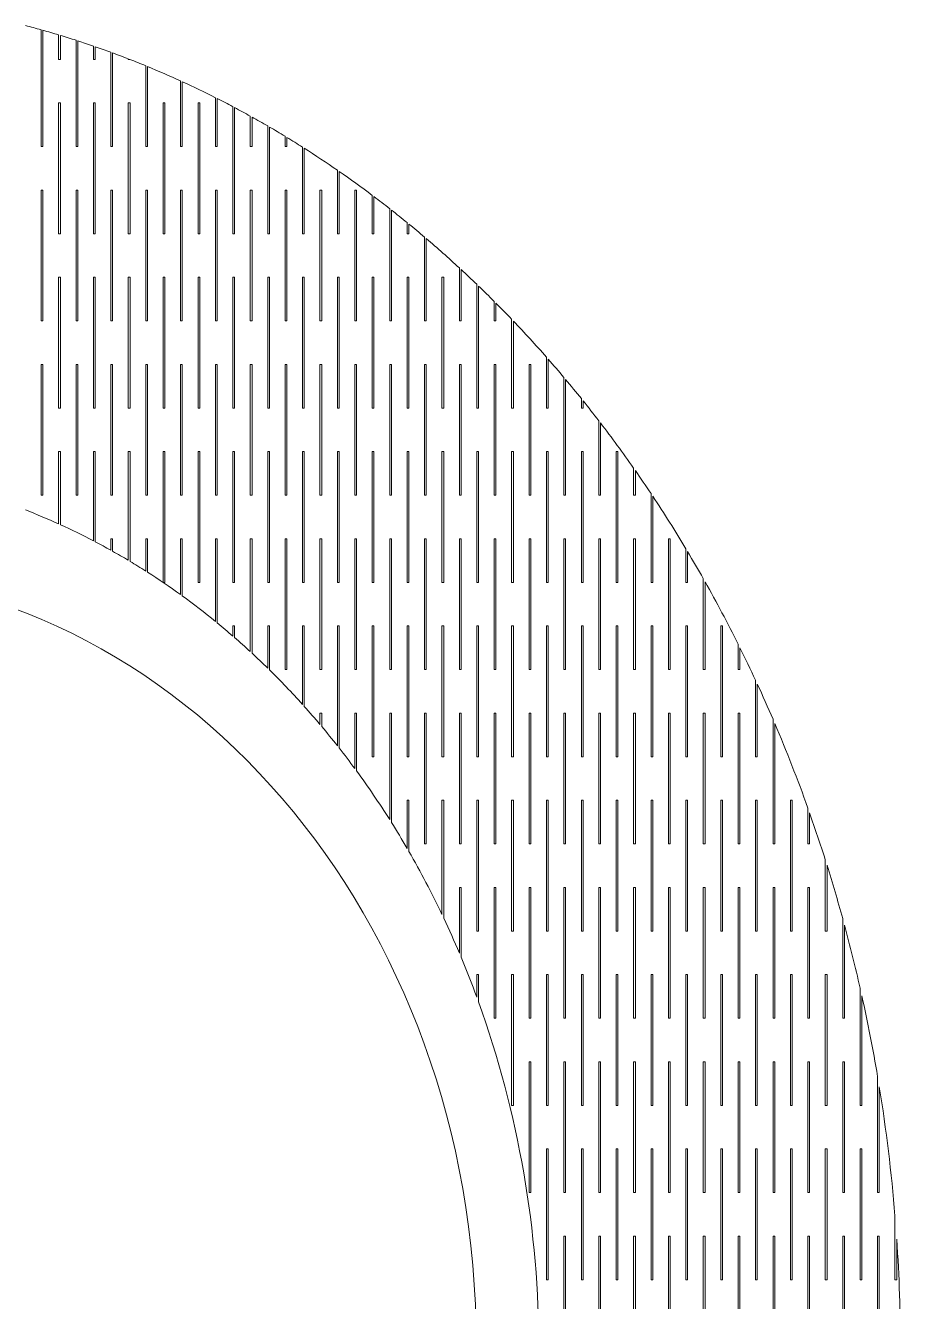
# Model space of a CAD drawing. Header units: millimetres. Extents: x 13 to 655, y 20 to 1205.
# Drawn here: x 454.5 to 655.3, y 905.3 to 1198 of the extents above; entities that cross this region are included whole.
import ezdxf

# ---------------------------------------------------------------- set-up
doc = ezdxf.new("R2010")
doc.units = ezdxf.units.MM
doc.header["$MEASUREMENT"] = 0
doc.layers.get('0').update_dxf_attribs({"lineweight": 0})

msp = doc.modelspace()

# ---------------------------------------------------------------- linework, layer by layer
at = {"color": 5, "lineweight": 0, "true_color": 0x0000ff}
for p, q in [((458.07, 1197.05), (458.07, 1170.25)), ((458.47, 1170.25), (458.47, 1196.94)), ((462.07, 1195.88), (462.07, 1190.25)), ((462.47, 1190.25), (462.47, 1195.76)), ((466.07, 1194.64), (466.07, 1170.25)), ((466.47, 1170.25), (466.47, 1194.51)), ((470.07, 1193.3), (470.07, 1190.25)), ((470.47, 1190.25), (470.47, 1193.16)), ((474.07, 1191.88), (474.07, 1170.25)), ((474.47, 1170.25), (474.47, 1191.74)), ((462.47, 1190.25), (462.07, 1190.25)), ((470.47, 1190.25), (470.07, 1190.25)), ((478.07, 1190.37), (478.07, 1190.25)), ((478.39, 1190.25), (478.07, 1190.25)), ((482.07, 1188.78), (482.07, 1170.25)), ((482.47, 1170.25), (482.47, 1188.61)), ((490.07, 1185.31), (490.07, 1170.25)), ((490.47, 1170.25), (490.47, 1185.13)), ((462.07, 1180.25), (462.47, 1180.25)), ((462.07, 1180.25), (462.07, 1150.25)), ((462.47, 1150.25), (462.47, 1180.25)), ((470.07, 1180.25), (470.47, 1180.25)), ((470.07, 1180.25), (470.07, 1150.25)), ((470.47, 1150.25), (470.47, 1180.25)), ((478.07, 1180.25), (478.47, 1180.25)), ((478.07, 1180.25), (478.07, 1150.25)), ((478.47, 1150.25), (478.47, 1180.25)), ((486.07, 1180.25), (486.47, 1180.25)), ((486.07, 1180.25), (486.07, 1150.25)), ((486.47, 1150.25), (486.47, 1180.25)), ((494.07, 1180.25), (494.47, 1180.25)), ((494.07, 1180.25), (494.07, 1150.25)), ((494.47, 1150.25), (494.47, 1180.25)), ((498.07, 1181.47), (498.07, 1170.25)), ((498.47, 1170.25), (498.47, 1181.27)), ((502.07, 1179.4), (502.07, 1150.25)), ((502.47, 1150.25), (502.47, 1179.19)), ((506.07, 1177.24), (506.07, 1170.25)), ((506.47, 1170.25), (506.47, 1177.01)), ((510.07, 1174.97), (510.07, 1150.25)), ((510.47, 1150.25), (510.47, 1174.74)), ((514.07, 1172.6), (514.07, 1170.25)), ((514.47, 1170.25), (514.47, 1172.35)), ((458.47, 1170.25), (458.07, 1170.25)), ((466.47, 1170.25), (466.07, 1170.25)), ((474.47, 1170.25), (474.07, 1170.25)), ((482.47, 1170.25), (482.07, 1170.25)), ((490.47, 1170.25), (490.07, 1170.25)), ((498.47, 1170.25), (498.07, 1170.25)), ((506.47, 1170.25), (506.07, 1170.25)), ((514.47, 1170.25), (514.07, 1170.25)), ((518.07, 1170.12), (518.07, 1150.25)), ((518.47, 1150.25), (518.47, 1169.86)), ((526.07, 1164.82), (526.07, 1150.25)), ((526.47, 1150.25), (526.47, 1164.55)), ((458.07, 1160.25), (458.07, 1130.25)), ((458.07, 1160.25), (458.47, 1160.25)), ((458.47, 1130.25), (458.47, 1160.25)), ((466.07, 1160.25), (466.07, 1130.25)), ((466.07, 1160.25), (466.47, 1160.25)), ((466.47, 1130.25), (466.47, 1160.25)), ((474.07, 1160.25), (474.07, 1130.25)), ((474.07, 1160.25), (474.47, 1160.25)), ((474.47, 1130.25), (474.47, 1160.25)), ((482.07, 1160.25), (482.07, 1130.25)), ((482.07, 1160.25), (482.47, 1160.25)), ((482.47, 1130.25), (482.47, 1160.25)), ((490.07, 1160.25), (490.07, 1130.25)), ((490.07, 1160.25), (490.47, 1160.25)), ((490.47, 1130.25), (490.47, 1160.25)), ((498.07, 1160.25), (498.07, 1130.25)), ((498.07, 1160.25), (498.47, 1160.25)), ((498.47, 1130.25), (498.47, 1160.25)), ((506.07, 1160.25), (506.07, 1130.25)), ((506.07, 1160.25), (506.47, 1160.25)), ((506.47, 1130.25), (506.47, 1160.25)), ((514.07, 1160.25), (514.07, 1130.25)), ((514.07, 1160.25), (514.47, 1160.25)), ((514.47, 1130.25), (514.47, 1160.25)), ((522.07, 1160.25), (522.07, 1130.25)), ((522.07, 1160.25), (522.47, 1160.25)), ((522.47, 1130.25), (522.47, 1160.25)), ((530.07, 1160.25), (530.47, 1160.25)), ((530.07, 1160.25), (530.07, 1130.25)), ((530.47, 1130.25), (530.47, 1160.25)), ((534.07, 1159.06), (534.07, 1150.25)), ((534.47, 1150.25), (534.47, 1158.76)), ((538.07, 1156), (538.07, 1130.25)), ((538.47, 1130.25), (538.47, 1155.68)), ((542.07, 1152.8), (542.07, 1150.25)), ((542.47, 1150.25), (542.47, 1152.48)), ((462.47, 1150.25), (462.07, 1150.25)), ((470.47, 1150.25), (470.07, 1150.25)), ((478.47, 1150.25), (478.07, 1150.25)), ((486.47, 1150.25), (486.07, 1150.25)), ((494.47, 1150.25), (494.07, 1150.25)), ((502.47, 1150.25), (502.07, 1150.25)), ((510.47, 1150.25), (510.07, 1150.25)), ((518.47, 1150.25), (518.07, 1150.25)), ((526.47, 1150.25), (526.07, 1150.25)), ((534.47, 1150.25), (534.07, 1150.25)), ((542.47, 1150.25), (542.07, 1150.25)), ((546.07, 1149.48), (546.07, 1130.25)), ((546.47, 1130.25), (546.47, 1149.14)), ((554.07, 1142.4), (554.07, 1130.25)), ((554.47, 1130.25), (554.47, 1142.03)), ((462.07, 1140.25), (462.07, 1110.25)), ((462.07, 1140.25), (462.47, 1140.25)), ((462.47, 1110.25), (462.47, 1140.25)), ((470.07, 1140.25), (470.07, 1110.25)), ((470.07, 1140.25), (470.47, 1140.25)), ((470.47, 1110.25), (470.47, 1140.25)), ((478.07, 1140.25), (478.07, 1110.25)), ((478.07, 1140.25), (478.47, 1140.25)), ((478.47, 1110.25), (478.47, 1140.25)), ((486.07, 1140.25), (486.07, 1110.25)), ((486.07, 1140.25), (486.47, 1140.25)), ((486.47, 1110.25), (486.47, 1140.25)), ((494.07, 1140.25), (494.07, 1110.25)), ((494.07, 1140.25), (494.47, 1140.25)), ((494.47, 1110.25), (494.47, 1140.25)), ((502.07, 1140.25), (502.07, 1110.25)), ((502.07, 1140.25), (502.47, 1140.25)), ((502.47, 1110.25), (502.47, 1140.25)), ((510.07, 1140.25), (510.07, 1110.25)), ((510.07, 1140.25), (510.47, 1140.25)), ((510.47, 1110.25), (510.47, 1140.25)), ((518.07, 1140.25), (518.07, 1110.25)), ((518.07, 1140.25), (518.47, 1140.25)), ((518.47, 1110.25), (518.47, 1140.25)), ((526.07, 1140.25), (526.07, 1110.25)), ((526.07, 1140.25), (526.47, 1140.25)), ((526.47, 1110.25), (526.47, 1140.25)), ((534.07, 1140.25), (534.47, 1140.25)), ((534.07, 1140.25), (534.07, 1110.25)), ((534.47, 1110.25), (534.47, 1140.25)), ((542.07, 1140.25), (542.47, 1140.25)), ((542.07, 1140.25), (542.07, 1110.25)), ((542.47, 1110.25), (542.47, 1140.25)), ((550.07, 1140.25), (550.47, 1140.25)), ((550.07, 1140.25), (550.07, 1110.25)), ((550.47, 1110.25), (550.47, 1140.25)), ((558.07, 1138.64), (558.07, 1110.25)), ((558.47, 1110.25), (558.47, 1138.25)), ((562.07, 1134.72), (562.07, 1130.25)), ((562.47, 1130.25), (562.47, 1134.31)), ((458.47, 1130.25), (458.07, 1130.25)), ((466.47, 1130.25), (466.07, 1130.25)), ((474.47, 1130.25), (474.07, 1130.25)), ((482.47, 1130.25), (482.07, 1130.25)), ((490.47, 1130.25), (490.07, 1130.25)), ((498.47, 1130.25), (498.07, 1130.25)), ((506.47, 1130.25), (506.07, 1130.25)), ((514.47, 1130.25), (514.07, 1130.25)), ((522.47, 1130.25), (522.07, 1130.25)), ((530.47, 1130.25), (530.07, 1130.25)), ((538.47, 1130.25), (538.07, 1130.25)), ((546.47, 1130.25), (546.07, 1130.25)), ((554.47, 1130.25), (554.07, 1130.25)), ((562.47, 1130.25), (562.07, 1130.25)), ((566.07, 1130.63), (566.07, 1110.25)), ((566.47, 1110.25), (566.47, 1130.21)), ((574.07, 1121.92), (574.07, 1110.25)), ((574.47, 1110.25), (574.47, 1121.46)), ((458.07, 1120.25), (458.47, 1120.25)), ((458.07, 1120.25), (458.07, 1090.25)), ((458.47, 1090.25), (458.47, 1120.25)), ((466.07, 1120.25), (466.47, 1120.25)), ((466.07, 1120.25), (466.07, 1090.25)), ((466.47, 1090.25), (466.47, 1120.25)), ((474.07, 1120.25), (474.47, 1120.25)), ((474.07, 1120.25), (474.07, 1090.25)), ((474.47, 1090.25), (474.47, 1120.25)), ((482.07, 1120.25), (482.47, 1120.25)), ((482.07, 1120.25), (482.07, 1090.25)), ((482.47, 1090.25), (482.47, 1120.25)), ((490.07, 1120.25), (490.07, 1090.25)), ((490.07, 1120.25), (490.47, 1120.25)), ((490.47, 1090.25), (490.47, 1120.25)), ((498.07, 1120.25), (498.07, 1090.25)), ((498.07, 1120.25), (498.47, 1120.25)), ((498.47, 1090.25), (498.47, 1120.25)), ((506.07, 1120.25), (506.07, 1090.25)), ((506.07, 1120.25), (506.47, 1120.25)), ((506.47, 1090.25), (506.47, 1120.25)), ((514.07, 1120.25), (514.07, 1090.25)), ((514.07, 1120.25), (514.47, 1120.25)), ((514.47, 1090.25), (514.47, 1120.25)), ((522.07, 1120.25), (522.07, 1090.25)), ((522.07, 1120.25), (522.47, 1120.25)), ((522.47, 1090.25), (522.47, 1120.25)), ((530.07, 1120.25), (530.07, 1090.25)), ((530.07, 1120.25), (530.47, 1120.25)), ((530.47, 1090.25), (530.47, 1120.25)), ((538.07, 1120.25), (538.07, 1090.25)), ((538.07, 1120.25), (538.47, 1120.25)), ((538.47, 1090.25), (538.47, 1120.25)), ((546.07, 1120.25), (546.07, 1090.25)), ((546.07, 1120.25), (546.47, 1120.25)), ((546.47, 1090.25), (546.47, 1120.25)), ((554.07, 1120.25), (554.07, 1090.25)), ((554.07, 1120.25), (554.47, 1120.25)), ((554.47, 1090.25), (554.47, 1120.25)), ((562.07, 1120.25), (562.07, 1090.25)), ((562.07, 1120.25), (562.47, 1120.25)), ((562.47, 1090.25), (562.47, 1120.25)), ((570.07, 1120.25), (570.07, 1090.25)), ((570.07, 1120.25), (570.47, 1120.25)), ((570.47, 1090.25), (570.47, 1120.25)), ((578.07, 1117.28), (578.07, 1090.25)), ((578.47, 1090.25), (578.47, 1116.8)), ((462.47, 1110.25), (462.07, 1110.25)), ((470.47, 1110.25), (470.07, 1110.25)), ((478.47, 1110.25), (478.07, 1110.25)), ((486.47, 1110.25), (486.07, 1110.25)), ((494.47, 1110.25), (494.07, 1110.25)), ((502.47, 1110.25), (502.07, 1110.25)), ((510.47, 1110.25), (510.07, 1110.25)), ((518.47, 1110.25), (518.07, 1110.25)), ((526.47, 1110.25), (526.07, 1110.25)), ((534.47, 1110.25), (534.07, 1110.25)), ((542.47, 1110.25), (542.07, 1110.25)), ((550.47, 1110.25), (550.07, 1110.25)), ((558.47, 1110.25), (558.07, 1110.25)), ((566.47, 1110.25), (566.07, 1110.25)), ((574.47, 1110.25), (574.07, 1110.25)), ((582.07, 1112.43), (582.07, 1110.25)), ((582.47, 1110.25), (582.07, 1110.25)), ((582.47, 1110.25), (582.47, 1111.93)), ((586.07, 1107.35), (586.07, 1090.25)), ((586.47, 1090.25), (586.47, 1106.83)), ((462.07, 1100.25), (462.47, 1100.25)), ((462.07, 1100.25), (462.07, 1083.67)), ((462.47, 1083.49), (462.47, 1100.25)), ((470.07, 1100.25), (470.47, 1100.25)), ((470.07, 1100.25), (470.07, 1079.79)), ((470.47, 1079.58), (470.47, 1100.25)), ((478.07, 1100.25), (478.47, 1100.25)), ((478.07, 1100.25), (478.07, 1075.32)), ((478.47, 1075.08), (478.47, 1100.25)), ((486.07, 1100.25), (486.47, 1100.25)), ((486.07, 1100.25), (486.07, 1070.25)), ((486.47, 1070.25), (486.47, 1100.25)), ((494.07, 1100.25), (494.07, 1070.25)), ((494.07, 1100.25), (494.47, 1100.25)), ((494.47, 1070.25), (494.47, 1100.25)), ((502.07, 1100.25), (502.07, 1070.25)), ((502.07, 1100.25), (502.47, 1100.25)), ((502.47, 1070.25), (502.47, 1100.25)), ((510.07, 1100.25), (510.07, 1070.25)), ((510.07, 1100.25), (510.47, 1100.25)), ((510.47, 1070.25), (510.47, 1100.25)), ((518.07, 1100.25), (518.07, 1070.25)), ((518.07, 1100.25), (518.47, 1100.25)), ((518.47, 1070.25), (518.47, 1100.25)), ((526.07, 1100.25), (526.07, 1070.25)), ((526.07, 1100.25), (526.47, 1100.25)), ((526.47, 1070.25), (526.47, 1100.25)), ((534.07, 1100.25), (534.07, 1070.25)), ((534.07, 1100.25), (534.47, 1100.25)), ((534.47, 1070.25), (534.47, 1100.25)), ((542.07, 1100.25), (542.07, 1070.25)), ((542.07, 1100.25), (542.47, 1100.25)), ((542.47, 1070.25), (542.47, 1100.25)), ((550.07, 1100.25), (550.07, 1070.25)), ((550.07, 1100.25), (550.47, 1100.25)), ((550.47, 1070.25), (550.47, 1100.25)), ((558.07, 1100.25), (558.07, 1070.25)), ((558.07, 1100.25), (558.47, 1100.25)), ((558.47, 1070.25), (558.47, 1100.25)), ((566.07, 1100.25), (566.07, 1070.25)), ((566.07, 1100.25), (566.47, 1100.25)), ((566.47, 1070.25), (566.47, 1100.25)), ((574.07, 1100.25), (574.07, 1070.25)), ((574.07, 1100.25), (574.47, 1100.25)), ((574.47, 1070.25), (574.47, 1100.25)), ((582.07, 1100.25), (582.47, 1100.25)), ((582.07, 1100.25), (582.07, 1070.25)), ((582.47, 1070.25), (582.47, 1100.25)), ((590.07, 1100.25), (590.47, 1100.25)), ((590.07, 1100.25), (590.07, 1070.25)), ((590.47, 1070.25), (590.47, 1100.25)), ((594.07, 1096.47), (594.07, 1090.25)), ((594.47, 1090.25), (594.47, 1095.9)), ((458.47, 1090.25), (458.07, 1090.25)), ((466.47, 1090.25), (466.07, 1090.25)), ((474.47, 1090.25), (474.07, 1090.25)), ((482.47, 1090.25), (482.07, 1090.25)), ((490.47, 1090.25), (490.07, 1090.25)), ((498.47, 1090.25), (498.07, 1090.25)), ((506.47, 1090.25), (506.07, 1090.25)), ((514.47, 1090.25), (514.07, 1090.25)), ((522.47, 1090.25), (522.07, 1090.25)), ((530.47, 1090.25), (530.07, 1090.25)), ((538.47, 1090.25), (538.07, 1090.25)), ((546.47, 1090.25), (546.07, 1090.25)), ((554.47, 1090.25), (554.07, 1090.25)), ((562.47, 1090.25), (562.07, 1090.25)), ((570.47, 1090.25), (570.07, 1090.25)), ((578.47, 1090.25), (578.07, 1090.25)), ((586.47, 1090.25), (586.07, 1090.25)), ((594.47, 1090.25), (594.07, 1090.25)), ((598.07, 1090.62), (598.07, 1070.25)), ((598.47, 1070.25), (598.47, 1090.02)), ((474.07, 1080.25), (474.47, 1080.25)), ((474.07, 1080.25), (474.07, 1077.63)), ((474.47, 1077.4), (474.47, 1080.25)), ((482.07, 1080.25), (482.47, 1080.25)), ((482.07, 1080.25), (482.07, 1072.86)), ((482.47, 1072.6), (482.47, 1080.25)), ((490.07, 1080.25), (490.47, 1080.25)), ((490.07, 1080.25), (490.07, 1067.44)), ((490.47, 1067.15), (490.47, 1080.25)), ((498.07, 1080.25), (498.47, 1080.25)), ((498.07, 1080.25), (498.07, 1061.3)), ((498.47, 1060.98), (498.47, 1080.25)), ((506.07, 1080.25), (506.47, 1080.25)), ((506.07, 1080.25), (506.07, 1054.38)), ((506.47, 1054.01), (506.47, 1080.25)), ((514.07, 1080.25), (514.47, 1080.25)), ((514.07, 1080.25), (514.07, 1050.25)), ((514.47, 1050.25), (514.47, 1080.25)), ((522.07, 1080.25), (522.47, 1080.25)), ((522.07, 1080.25), (522.07, 1050.25)), ((522.47, 1050.25), (522.47, 1080.25)), ((530.07, 1080.25), (530.47, 1080.25)), ((530.07, 1080.25), (530.07, 1050.25)), ((530.47, 1050.25), (530.47, 1080.25)), ((538.07, 1080.25), (538.47, 1080.25)), ((538.07, 1080.25), (538.07, 1050.25)), ((538.47, 1050.25), (538.47, 1080.25)), ((546.07, 1080.25), (546.47, 1080.25)), ((546.07, 1080.25), (546.07, 1050.25)), ((546.47, 1050.25), (546.47, 1080.25)), ((554.07, 1080.25), (554.47, 1080.25)), ((554.07, 1080.25), (554.07, 1050.25)), ((554.47, 1050.25), (554.47, 1080.25)), ((562.07, 1080.25), (562.47, 1080.25)), ((562.07, 1080.25), (562.07, 1050.25)), ((562.47, 1050.25), (562.47, 1080.25)), ((570.07, 1080.25), (570.07, 1050.25)), ((570.07, 1080.25), (570.47, 1080.25)), ((570.47, 1050.25), (570.47, 1080.25)), ((578.07, 1080.25), (578.07, 1050.25)), ((578.07, 1080.25), (578.47, 1080.25)), ((578.47, 1050.25), (578.47, 1080.25)), ((586.07, 1080.25), (586.07, 1050.25)), ((586.07, 1080.25), (586.47, 1080.25)), ((586.47, 1050.25), (586.47, 1080.25)), ((594.07, 1080.25), (594.07, 1050.25)), ((594.07, 1080.25), (594.47, 1080.25)), ((594.47, 1050.25), (594.47, 1080.25)), ((602.07, 1080.25), (602.47, 1080.25)), ((602.07, 1080.25), (602.07, 1050.25)), ((602.47, 1050.25), (602.47, 1080.25)), ((606.07, 1077.98), (606.07, 1070.25)), ((606.47, 1070.25), (606.47, 1077.31)), ((486.47, 1070.25), (486.07, 1070.25)), ((494.47, 1070.25), (494.07, 1070.25)), ((502.47, 1070.25), (502.07, 1070.25)), ((510.47, 1070.25), (510.07, 1070.25)), ((518.47, 1070.25), (518.07, 1070.25)), ((526.47, 1070.25), (526.07, 1070.25)), ((534.47, 1070.25), (534.07, 1070.25)), ((542.47, 1070.25), (542.07, 1070.25)), ((550.47, 1070.25), (550.07, 1070.25)), ((558.47, 1070.25), (558.07, 1070.25)), ((566.47, 1070.25), (566.07, 1070.25)), ((574.47, 1070.25), (574.07, 1070.25)), ((582.47, 1070.25), (582.07, 1070.25)), ((590.47, 1070.25), (590.07, 1070.25)), ((598.47, 1070.25), (598.07, 1070.25)), ((606.47, 1070.25), (606.07, 1070.25)), ((610.07, 1071.11), (610.07, 1050.25)), ((610.47, 1050.25), (610.47, 1070.4)), ((502.07, 1060.25), (502.47, 1060.25)), ((502.07, 1060.25), (502.07, 1057.94)), ((502.47, 1057.6), (502.47, 1060.25)), ((510.07, 1060.25), (510.47, 1060.25)), ((510.07, 1060.25), (510.07, 1050.58)), ((510.47, 1050.19), (510.47, 1060.25)), ((518.07, 1060.25), (518.47, 1060.25)), ((518.07, 1060.25), (518.07, 1042.25)), ((518.47, 1041.8), (518.47, 1060.25)), ((526.07, 1060.25), (526.47, 1060.25)), ((526.07, 1060.25), (526.07, 1032.77)), ((526.47, 1032.26), (526.47, 1060.25)), ((534.07, 1060.25), (534.47, 1060.25)), ((534.07, 1060.25), (534.07, 1030.25)), ((534.47, 1030.25), (534.47, 1060.25)), ((542.07, 1060.25), (542.47, 1060.25)), ((542.07, 1060.25), (542.07, 1030.25)), ((542.47, 1030.25), (542.47, 1060.25)), ((550.07, 1060.25), (550.47, 1060.25)), ((550.07, 1060.25), (550.07, 1030.25)), ((550.47, 1030.25), (550.47, 1060.25)), ((558.07, 1060.25), (558.47, 1060.25)), ((558.07, 1060.25), (558.07, 1030.25)), ((558.47, 1030.25), (558.47, 1060.25)), ((566.07, 1060.25), (566.47, 1060.25)), ((566.07, 1060.25), (566.07, 1030.25)), ((566.47, 1030.25), (566.47, 1060.25)), ((574.07, 1060.25), (574.07, 1030.25)), ((574.07, 1060.25), (574.47, 1060.25)), ((574.47, 1030.25), (574.47, 1060.25)), ((582.07, 1060.25), (582.07, 1030.25)), ((582.07, 1060.25), (582.47, 1060.25)), ((582.47, 1030.25), (582.47, 1060.25)), ((590.07, 1060.25), (590.07, 1030.25)), ((590.07, 1060.25), (590.47, 1060.25)), ((590.47, 1030.25), (590.47, 1060.25)), ((598.07, 1060.25), (598.07, 1030.25)), ((598.07, 1060.25), (598.47, 1060.25)), ((598.47, 1030.25), (598.47, 1060.25)), ((606.07, 1060.25), (606.47, 1060.25)), ((606.07, 1060.25), (606.07, 1030.25)), ((606.47, 1030.25), (606.47, 1060.25)), ((614.07, 1060.25), (614.47, 1060.25)), ((614.07, 1060.25), (614.07, 1030.25)), ((614.47, 1030.25), (614.47, 1060.25)), ((618.07, 1056.08), (618.07, 1050.25)), ((618.47, 1050.25), (618.47, 1055.27)), ((514.47, 1050.25), (514.07, 1050.25)), ((522.47, 1050.25), (522.07, 1050.25)), ((530.47, 1050.25), (530.07, 1050.25)), ((538.47, 1050.25), (538.07, 1050.25)), ((546.47, 1050.25), (546.07, 1050.25)), ((554.47, 1050.25), (554.07, 1050.25)), ((562.47, 1050.25), (562.07, 1050.25)), ((570.47, 1050.25), (570.07, 1050.25)), ((578.47, 1050.25), (578.07, 1050.25)), ((586.47, 1050.25), (586.07, 1050.25)), ((594.47, 1050.25), (594.07, 1050.25)), ((602.47, 1050.25), (602.07, 1050.25)), ((610.47, 1050.25), (610.07, 1050.25)), ((618.47, 1050.25), (618.07, 1050.25)), ((622.07, 1047.78), (622.07, 1030.25)), ((622.47, 1030.25), (622.47, 1046.91)), ((522.07, 1040.25), (522.47, 1040.25)), ((522.07, 1040.25), (522.07, 1037.66)), ((522.47, 1037.19), (522.47, 1040.25)), ((530.07, 1040.25), (530.47, 1040.25)), ((530.07, 1040.25), (530.07, 1027.52)), ((530.47, 1026.98), (530.47, 1040.25)), ((538.07, 1040.25), (538.47, 1040.25)), ((538.07, 1040.25), (538.07, 1015.81)), ((538.47, 1015.18), (538.47, 1040.25)), ((546.07, 1040.25), (546.47, 1040.25)), ((546.07, 1040.25), (546.07, 1010.25)), ((546.47, 1010.25), (546.47, 1040.25)), ((554.07, 1040.25), (554.47, 1040.25)), ((554.07, 1040.25), (554.07, 1010.25)), ((554.47, 1010.25), (554.47, 1040.25)), ((562.07, 1040.25), (562.47, 1040.25)), ((562.07, 1040.25), (562.07, 1010.25)), ((562.47, 1010.25), (562.47, 1040.25)), ((570.07, 1040.25), (570.07, 1010.25)), ((570.07, 1040.25), (570.47, 1040.25)), ((570.47, 1010.25), (570.47, 1040.25)), ((578.07, 1040.25), (578.07, 1010.25)), ((578.07, 1040.25), (578.47, 1040.25)), ((578.47, 1010.25), (578.47, 1040.25)), ((586.07, 1040.25), (586.07, 1010.25)), ((586.07, 1040.25), (586.47, 1040.25)), ((586.47, 1010.25), (586.47, 1040.25)), ((594.07, 1040.25), (594.07, 1010.25)), ((594.07, 1040.25), (594.47, 1040.25)), ((594.47, 1010.25), (594.47, 1040.25)), ((602.07, 1040.25), (602.07, 1010.25)), ((602.07, 1040.25), (602.47, 1040.25)), ((602.47, 1010.25), (602.47, 1040.25)), ((610.07, 1040.25), (610.07, 1010.25)), ((610.07, 1040.25), (610.47, 1040.25)), ((610.47, 1010.25), (610.47, 1040.25)), ((618.07, 1040.25), (618.07, 1010.25)), ((618.07, 1040.25), (618.47, 1040.25)), ((618.47, 1010.25), (618.47, 1040.25)), ((626.07, 1038.84), (626.07, 1010.25)), ((626.47, 1010.25), (626.47, 1037.9)), ((534.47, 1030.25), (534.07, 1030.25)), ((542.47, 1030.25), (542.07, 1030.25)), ((550.47, 1030.25), (550.07, 1030.25)), ((558.47, 1030.25), (558.07, 1030.25)), ((566.47, 1030.25), (566.07, 1030.25)), ((574.47, 1030.25), (574.07, 1030.25)), ((582.47, 1030.25), (582.07, 1030.25)), ((590.47, 1030.25), (590.07, 1030.25)), ((598.47, 1030.25), (598.07, 1030.25)), ((606.47, 1030.25), (606.07, 1030.25)), ((614.47, 1030.25), (614.07, 1030.25)), ((622.47, 1030.25), (622.07, 1030.25)), ((542.07, 1020.25), (542.47, 1020.25)), ((542.07, 1020.25), (542.07, 1009.22)), ((542.47, 1008.53), (542.47, 1020.25)), ((550.07, 1020.25), (550.47, 1020.25)), ((550.07, 1020.25), (550.07, 994.07)), ((550.47, 993.23), (550.47, 1020.25)), ((558.07, 1020.25), (558.47, 1020.25)), ((558.07, 1020.25), (558.07, 990.25)), ((558.47, 990.25), (558.47, 1020.25)), ((566.07, 1020.25), (566.47, 1020.25)), ((566.07, 1020.25), (566.07, 990.25)), ((566.47, 990.25), (566.47, 1020.25)), ((574.07, 1020.25), (574.07, 990.25)), ((574.07, 1020.25), (574.47, 1020.25)), ((574.47, 990.25), (574.47, 1020.25)), ((582.07, 1020.25), (582.07, 990.25)), ((582.07, 1020.25), (582.47, 1020.25)), ((582.47, 990.25), (582.47, 1020.25)), ((590.07, 1020.25), (590.07, 990.25)), ((590.07, 1020.25), (590.47, 1020.25)), ((590.47, 990.25), (590.47, 1020.25)), ((598.07, 1020.25), (598.07, 990.25)), ((598.07, 1020.25), (598.47, 1020.25)), ((598.47, 990.25), (598.47, 1020.25)), ((606.07, 1020.25), (606.07, 990.25)), ((606.07, 1020.25), (606.47, 1020.25)), ((606.47, 990.25), (606.47, 1020.25)), ((614.07, 1020.25), (614.07, 990.25)), ((614.07, 1020.25), (614.47, 1020.25)), ((614.47, 990.25), (614.47, 1020.25)), ((622.07, 1020.25), (622.07, 990.25)), ((622.07, 1020.25), (622.47, 1020.25)), ((622.47, 990.25), (622.47, 1020.25)), ((630.07, 1020.25), (630.47, 1020.25)), ((630.07, 1020.25), (630.07, 990.25)), ((630.47, 990.25), (630.47, 1020.25)), ((634.07, 1018.48), (634.07, 1010.25)), ((634.47, 1010.25), (634.47, 1017.35)), ((546.47, 1010.25), (546.07, 1010.25)), ((554.47, 1010.25), (554.07, 1010.25)), ((562.47, 1010.25), (562.07, 1010.25)), ((570.47, 1010.25), (570.07, 1010.25)), ((578.47, 1010.25), (578.07, 1010.25)), ((586.47, 1010.25), (586.07, 1010.25)), ((594.47, 1010.25), (594.07, 1010.25)), ((602.47, 1010.25), (602.07, 1010.25)), ((610.47, 1010.25), (610.07, 1010.25)), ((618.47, 1010.25), (618.07, 1010.25)), ((626.47, 1010.25), (626.07, 1010.25)), ((634.47, 1010.25), (634.07, 1010.25)), ((638.07, 1006.61), (638.07, 990.25)), ((638.47, 990.25), (638.47, 1005.35)), ((554.07, 1000.25), (554.47, 1000.25)), ((554.07, 1000.25), (554.07, 985.2)), ((554.47, 984.25), (554.47, 1000.25)), ((562.07, 1000.25), (562.47, 1000.25)), ((562.07, 1000.25), (562.07, 970.25)), ((562.47, 970.25), (562.47, 1000.25)), ((570.07, 1000.25), (570.07, 970.25)), ((570.07, 1000.25), (570.47, 1000.25)), ((570.47, 970.25), (570.47, 1000.25)), ((578.07, 1000.25), (578.07, 970.25)), ((578.07, 1000.25), (578.47, 1000.25)), ((578.47, 970.25), (578.47, 1000.25)), ((586.07, 1000.25), (586.07, 970.25)), ((586.07, 1000.25), (586.47, 1000.25)), ((586.47, 970.25), (586.47, 1000.25)), ((594.07, 1000.25), (594.07, 970.25)), ((594.07, 1000.25), (594.47, 1000.25)), ((594.47, 970.25), (594.47, 1000.25)), ((602.07, 1000.25), (602.07, 970.25)), ((602.07, 1000.25), (602.47, 1000.25)), ((602.47, 970.25), (602.47, 1000.25)), ((610.07, 1000.25), (610.07, 970.25)), ((610.07, 1000.25), (610.47, 1000.25)), ((610.47, 970.25), (610.47, 1000.25)), ((618.07, 1000.25), (618.07, 970.25)), ((618.07, 1000.25), (618.47, 1000.25)), ((618.47, 970.25), (618.47, 1000.25)), ((626.07, 1000.25), (626.07, 970.25)), ((626.07, 1000.25), (626.47, 1000.25)), ((626.47, 970.25), (626.47, 1000.25)), ((634.07, 1000.25), (634.07, 970.25)), ((634.07, 1000.25), (634.47, 1000.25)), ((634.47, 970.25), (634.47, 1000.25)), ((642.07, 993.1), (642.07, 970.25)), ((558.47, 990.25), (558.07, 990.25)), ((566.47, 990.25), (566.07, 990.25)), ((574.47, 990.25), (574.07, 990.25)), ((582.47, 990.25), (582.07, 990.25)), ((590.47, 990.25), (590.07, 990.25)), ((598.47, 990.25), (598.07, 990.25)), ((606.47, 990.25), (606.07, 990.25)), ((614.47, 990.25), (614.07, 990.25)), ((622.47, 990.25), (622.07, 990.25)), ((630.47, 990.25), (630.07, 990.25)), ((638.47, 990.25), (638.07, 990.25)), ((642.47, 970.25), (642.47, 991.63)), ((558.07, 980.25), (558.47, 980.25)), ((558.07, 980.25), (558.07, 975.08)), ((558.47, 973.98), (558.47, 980.25)), ((566.07, 980.25), (566.47, 980.25)), ((566.07, 980.25), (566.07, 950.25)), ((566.47, 950.25), (566.47, 980.25)), ((574.07, 980.25), (574.07, 950.25)), ((574.07, 980.25), (574.47, 980.25)), ((574.47, 950.25), (574.47, 980.25)), ((582.07, 980.25), (582.07, 950.25)), ((582.07, 980.25), (582.47, 980.25)), ((582.47, 950.25), (582.47, 980.25)), ((590.07, 980.25), (590.07, 950.25)), ((590.07, 980.25), (590.47, 980.25)), ((590.47, 950.25), (590.47, 980.25)), ((598.07, 980.25), (598.07, 950.25)), ((598.07, 980.25), (598.47, 980.25)), ((598.47, 950.25), (598.47, 980.25)), ((606.07, 980.25), (606.07, 950.25)), ((606.07, 980.25), (606.47, 980.25)), ((606.47, 950.25), (606.47, 980.25)), ((614.07, 980.25), (614.07, 950.25)), ((614.07, 980.25), (614.47, 980.25)), ((614.47, 950.25), (614.47, 980.25)), ((622.07, 980.25), (622.07, 950.25)), ((622.07, 980.25), (622.47, 980.25)), ((622.47, 950.25), (622.47, 980.25)), ((630.07, 980.25), (630.07, 950.25)), ((630.07, 980.25), (630.47, 980.25)), ((630.47, 950.25), (630.47, 980.25)), ((638.07, 980.25), (638.07, 950.25)), ((638.07, 980.25), (638.47, 980.25)), ((638.47, 950.25), (638.47, 980.25)), ((646.07, 977.14), (646.07, 950.25)), ((646.47, 950.25), (646.47, 975.36)), ((562.47, 970.25), (562.07, 970.25)), ((570.47, 970.25), (570.07, 970.25)), ((578.47, 970.25), (578.07, 970.25)), ((586.47, 970.25), (586.07, 970.25)), ((594.47, 970.25), (594.07, 970.25)), ((602.47, 970.25), (602.07, 970.25)), ((610.47, 970.25), (610.07, 970.25)), ((618.47, 970.25), (618.07, 970.25)), ((626.47, 970.25), (626.07, 970.25)), ((634.47, 970.25), (634.07, 970.25)), ((642.47, 970.25), (642.07, 970.25)), ((570.07, 960.25), (570.47, 960.25)), ((570.07, 960.25), (570.07, 930.25)), ((570.47, 930.25), (570.47, 960.25)), ((578.07, 960.25), (578.07, 930.25)), ((578.07, 960.25), (578.47, 960.25)), ((578.47, 930.25), (578.47, 960.25)), ((586.07, 960.25), (586.07, 930.25)), ((586.07, 960.25), (586.47, 960.25)), ((586.47, 930.25), (586.47, 960.25)), ((594.07, 960.25), (594.07, 930.25)), ((594.07, 960.25), (594.47, 960.25)), ((594.47, 930.25), (594.47, 960.25)), ((602.07, 960.25), (602.07, 930.25)), ((602.07, 960.25), (602.47, 960.25)), ((602.47, 930.25), (602.47, 960.25)), ((610.07, 960.25), (610.07, 930.25)), ((610.07, 960.25), (610.47, 960.25)), ((610.47, 930.25), (610.47, 960.25)), ((618.07, 960.25), (618.07, 930.25)), ((618.07, 960.25), (618.47, 960.25)), ((618.47, 930.25), (618.47, 960.25)), ((626.07, 960.25), (626.07, 930.25)), ((626.07, 960.25), (626.47, 960.25)), ((626.47, 930.25), (626.47, 960.25)), ((634.07, 960.25), (634.07, 930.25)), ((634.07, 960.25), (634.47, 960.25)), ((634.47, 930.25), (634.47, 960.25)), ((642.07, 960.25), (642.07, 930.25)), ((642.07, 960.25), (642.47, 960.25)), ((642.47, 930.25), (642.47, 960.25)), ((650.07, 956.91), (650.07, 930.25)), ((650.47, 930.25), (650.47, 954.49)), ((566.47, 950.25), (566.07, 950.25)), ((574.47, 950.25), (574.07, 950.25)), ((582.47, 950.25), (582.07, 950.25)), ((590.47, 950.25), (590.07, 950.25)), ((598.47, 950.25), (598.07, 950.25)), ((606.47, 950.25), (606.07, 950.25)), ((614.47, 950.25), (614.07, 950.25)), ((622.47, 950.25), (622.07, 950.25)), ((630.47, 950.25), (630.07, 950.25)), ((638.47, 950.25), (638.07, 950.25)), ((646.47, 950.25), (646.07, 950.25)), ((574.07, 940.25), (574.47, 940.25)), ((574.07, 940.25), (574.07, 910.25)), ((574.47, 910.25), (574.47, 940.25)), ((582.07, 940.25), (582.07, 910.25)), ((582.07, 940.25), (582.47, 940.25)), ((582.47, 910.25), (582.47, 940.25)), ((590.07, 940.25), (590.07, 910.25)), ((590.07, 940.25), (590.47, 940.25)), ((590.47, 910.25), (590.47, 940.25)), ((598.07, 940.25), (598.07, 910.25)), ((598.07, 940.25), (598.47, 940.25)), ((598.47, 910.25), (598.47, 940.25)), ((606.07, 940.25), (606.07, 910.25)), ((606.07, 940.25), (606.47, 940.25)), ((606.47, 910.25), (606.47, 940.25)), ((614.07, 940.25), (614.07, 910.25)), ((614.07, 940.25), (614.47, 940.25)), ((614.47, 910.25), (614.47, 940.25)), ((622.07, 940.25), (622.07, 910.25)), ((622.07, 940.25), (622.47, 940.25)), ((622.47, 910.25), (622.47, 940.25)), ((630.07, 940.25), (630.07, 910.25)), ((630.07, 940.25), (630.47, 940.25)), ((630.47, 910.25), (630.47, 940.25)), ((638.07, 940.25), (638.07, 910.25)), ((638.07, 940.25), (638.47, 940.25)), ((638.47, 910.25), (638.47, 940.25)), ((646.07, 940.25), (646.07, 910.25)), ((646.07, 940.25), (646.47, 940.25)), ((646.47, 910.25), (646.47, 940.25)), ((570.47, 930.25), (570.07, 930.25)), ((578.47, 930.25), (578.07, 930.25)), ((586.47, 930.25), (586.07, 930.25)), ((594.47, 930.25), (594.07, 930.25)), ((602.47, 930.25), (602.07, 930.25)), ((610.47, 930.25), (610.07, 930.25)), ((618.47, 930.25), (618.07, 930.25)), ((626.47, 930.25), (626.07, 930.25)), ((634.47, 930.25), (634.07, 930.25)), ((642.47, 930.25), (642.07, 930.25)), ((650.47, 930.25), (650.07, 930.25)), ((654.07, 924.92), (654.07, 910.25)), ((578.07, 920.25), (578.07, 890.25)), ((578.07, 920.25), (578.47, 920.25)), ((578.47, 890.25), (578.47, 920.25)), ((586.07, 920.25), (586.07, 890.25)), ((586.07, 920.25), (586.47, 920.25)), ((586.47, 890.25), (586.47, 920.25)), ((594.07, 920.25), (594.07, 890.25)), ((594.07, 920.25), (594.47, 920.25)), ((594.47, 890.25), (594.47, 920.25)), ((602.07, 920.25), (602.07, 890.25)), ((602.07, 920.25), (602.47, 920.25)), ((602.47, 890.25), (602.47, 920.25)), ((610.07, 920.25), (610.07, 890.25)), ((610.07, 920.25), (610.47, 920.25)), ((610.47, 890.25), (610.47, 920.25)), ((618.07, 920.25), (618.07, 890.25)), ((618.07, 920.25), (618.47, 920.25)), ((618.47, 890.25), (618.47, 920.25)), ((626.07, 920.25), (626.07, 890.25)), ((626.07, 920.25), (626.47, 920.25)), ((626.47, 890.25), (626.47, 920.25)), ((634.07, 920.25), (634.07, 890.25)), ((634.07, 920.25), (634.47, 920.25)), ((634.47, 890.25), (634.47, 920.25)), ((642.07, 920.25), (642.07, 890.25)), ((642.07, 920.25), (642.47, 920.25)), ((642.47, 890.25), (642.47, 920.25)), ((650.07, 920.25), (650.47, 920.25)), ((650.07, 920.25), (650.07, 890.25)), ((650.47, 890.25), (650.47, 920.25)), ((654.47, 910.25), (654.47, 919.57)), ((574.47, 910.25), (574.07, 910.25)), ((582.47, 910.25), (582.07, 910.25)), ((590.47, 910.25), (590.07, 910.25)), ((598.47, 910.25), (598.07, 910.25)), ((606.47, 910.25), (606.07, 910.25)), ((614.47, 910.25), (614.07, 910.25)), ((622.47, 910.25), (622.07, 910.25)), ((630.47, 910.25), (630.07, 910.25)), ((638.47, 910.25), (638.07, 910.25)), ((646.47, 910.25), (646.07, 910.25)), ((654.47, 910.25), (654.07, 910.25))]:
    msp.add_line(p, q, dxfattribs=at)
at = {"color": 1, "lineweight": 0, "true_color": 0xff0000}
msp.add_ellipse((405.94, 895.48), major_axis=(0, 177), ratio=0.858757, dxfattribs=at)
at = {"color": 5, "lineweight": 0, "true_color": 0x0000ff}
for points in [[(458.07, 1197.05), (456.87, 1197.38), (455.67, 1197.71), (454.47, 1198.03)], [(462.07, 1195.88), (460.87, 1196.25), (459.67, 1196.6), (458.47, 1196.94)], [(466.07, 1194.64), (464.87, 1195.02), (463.67, 1195.4), (462.47, 1195.76)], [(470.07, 1193.3), (468.87, 1193.71), (467.67, 1194.12), (466.47, 1194.51)], [(474.07, 1191.88), (472.87, 1192.32), (471.67, 1192.75), (470.47, 1193.16)], [(478.07, 1190.37), (476.87, 1190.84), (475.67, 1191.29), (474.47, 1191.74)], [(482.07, 1188.78), (480.85, 1189.28), (479.62, 1189.77), (478.39, 1190.25)], [(490.07, 1185.31), (487.56, 1186.46), (485.02, 1187.56), (482.47, 1188.61)], [(498.07, 1181.47), (495.56, 1182.74), (493.03, 1183.96), (490.47, 1185.13)], [(502.07, 1179.4), (500.88, 1180.03), (499.68, 1180.66), (498.47, 1181.27)], [(506.07, 1177.24), (504.88, 1177.9), (503.68, 1178.55), (502.47, 1179.19)], [(510.07, 1174.97), (508.88, 1175.66), (507.68, 1176.34), (506.47, 1177.01)], [(514.07, 1172.6), (512.88, 1173.32), (511.68, 1174.03), (510.47, 1174.74)], [(518.07, 1170.12), (516.88, 1170.87), (515.68, 1171.62), (514.47, 1172.35)], [(526.07, 1164.82), (523.57, 1166.55), (521.03, 1168.23), (518.47, 1169.86)], [(534.07, 1159.06), (531.57, 1160.94), (529.04, 1162.77), (526.47, 1164.55)], [(538.07, 1156), (536.88, 1156.93), (535.68, 1157.85), (534.47, 1158.76)], [(542.07, 1152.8), (540.88, 1153.78), (539.68, 1154.74), (538.47, 1155.68)], [(546.07, 1149.48), (544.88, 1150.49), (543.68, 1151.49), (542.47, 1152.48)], [(554.07, 1142.4), (551.58, 1144.69), (549.05, 1146.94), (546.47, 1149.14)], [(558.07, 1138.64), (556.88, 1139.78), (555.68, 1140.91), (554.47, 1142.03)], [(562.07, 1134.72), (560.88, 1135.91), (559.68, 1137.08), (558.47, 1138.25)], [(566.07, 1130.63), (564.88, 1131.87), (563.68, 1133.1), (562.47, 1134.31)], [(574.07, 1121.92), (571.59, 1124.73), (569.06, 1127.5), (566.47, 1130.21)], [(578.07, 1117.28), (576.88, 1118.68), (575.68, 1120.08), (574.47, 1121.46)], [(582.07, 1112.43), (580.88, 1113.9), (579.68, 1115.35), (578.47, 1116.8)], [(586.07, 1107.35), (584.89, 1108.89), (583.69, 1110.42), (582.47, 1111.93)], [(594.07, 1096.47), (591.61, 1099.98), (589.08, 1103.43), (586.47, 1106.83)], [(598.07, 1090.62), (596.89, 1092.39), (595.69, 1094.15), (594.47, 1095.9)], [(606.07, 1077.98), (603.63, 1082.05), (601.09, 1086.06), (598.47, 1090.02)], [(462.07, 1083.67), (459.57, 1084.8), (457.03, 1085.86), (454.47, 1086.86)], [(470.07, 1079.79), (467.57, 1081.09), (465.04, 1082.32), (462.47, 1083.49)], [(474.07, 1077.63), (472.88, 1078.29), (471.68, 1078.94), (470.47, 1079.58)], [(478.07, 1075.32), (476.88, 1076.03), (475.68, 1076.72), (474.47, 1077.4)], [(482.07, 1072.86), (480.88, 1073.61), (479.68, 1074.36), (478.47, 1075.08)], [(610.07, 1071.11), (608.89, 1073.19), (607.69, 1075.26), (606.47, 1077.31)], [(490.07, 1067.44), (487.58, 1069.23), (485.05, 1070.95), (482.47, 1072.6)], [(618.07, 1056.08), (615.66, 1060.92), (613.12, 1065.69), (610.47, 1070.4)], [(498.07, 1061.3), (495.59, 1063.32), (493.06, 1065.27), (490.47, 1067.15)], [(502.07, 1057.94), (500.88, 1058.97), (499.68, 1059.98), (498.47, 1060.98)], [(506.07, 1054.38), (504.88, 1055.47), (503.68, 1056.54), (502.47, 1057.6)], [(510.07, 1050.58), (508.89, 1051.74), (507.69, 1052.88), (506.47, 1054.01)], [(622.07, 1047.78), (620.9, 1050.29), (619.7, 1052.79), (618.47, 1055.27)], [(518.07, 1042.25), (515.62, 1044.97), (513.08, 1047.62), (510.47, 1050.19)], [(626.07, 1038.84), (624.91, 1041.54), (623.71, 1044.24), (622.47, 1046.91)], [(522.07, 1037.66), (520.89, 1039.06), (519.69, 1040.44), (518.47, 1041.8)], [(526.07, 1032.77), (524.89, 1034.26), (523.69, 1035.73), (522.47, 1037.19)], [(634.07, 1018.48), (631.73, 1025.03), (629.2, 1031.51), (626.47, 1037.9)], [(530.07, 1027.52), (528.89, 1029.12), (527.69, 1030.7), (526.47, 1032.26)], [(538.07, 1015.81), (535.66, 1019.62), (533.13, 1023.34), (530.47, 1026.98)], [(638.07, 1006.61), (636.93, 1010.21), (635.73, 1013.79), (634.47, 1017.35)], [(542.07, 1009.22), (540.9, 1011.22), (539.7, 1013.21), (538.47, 1015.18)], [(550.07, 994.07), (547.72, 998.99), (545.19, 1003.81), (542.47, 1008.53)], [(642.07, 993.1), (640.94, 997.2), (639.74, 1001.29), (638.47, 1005.35)], [(554.07, 985.2), (552.92, 987.9), (551.72, 990.58), (550.47, 993.23)], [(646.07, 977.14), (644.97, 982), (643.77, 986.83), (642.47, 991.63)], [(558.07, 975.08), (556.94, 978.16), (555.74, 981.22), (554.47, 984.25)], [(650.07, 956.91), (649.03, 963.09), (647.83, 969.24), (646.47, 975.36)], [(572.34, 893.91), (572.34, 921.44), (567.62, 948.68), (558.47, 973.98)], [(654.07, 924.92), (653.26, 934.82), (652.06, 944.69), (650.47, 954.49)], [(655.34, 893.91), (655.34, 902.47), (655.05, 911.03), (654.47, 919.57)]]:
    msp.add_open_spline(points, degree=3, dxfattribs=at)

doc.saveas('drawing.dxf')
